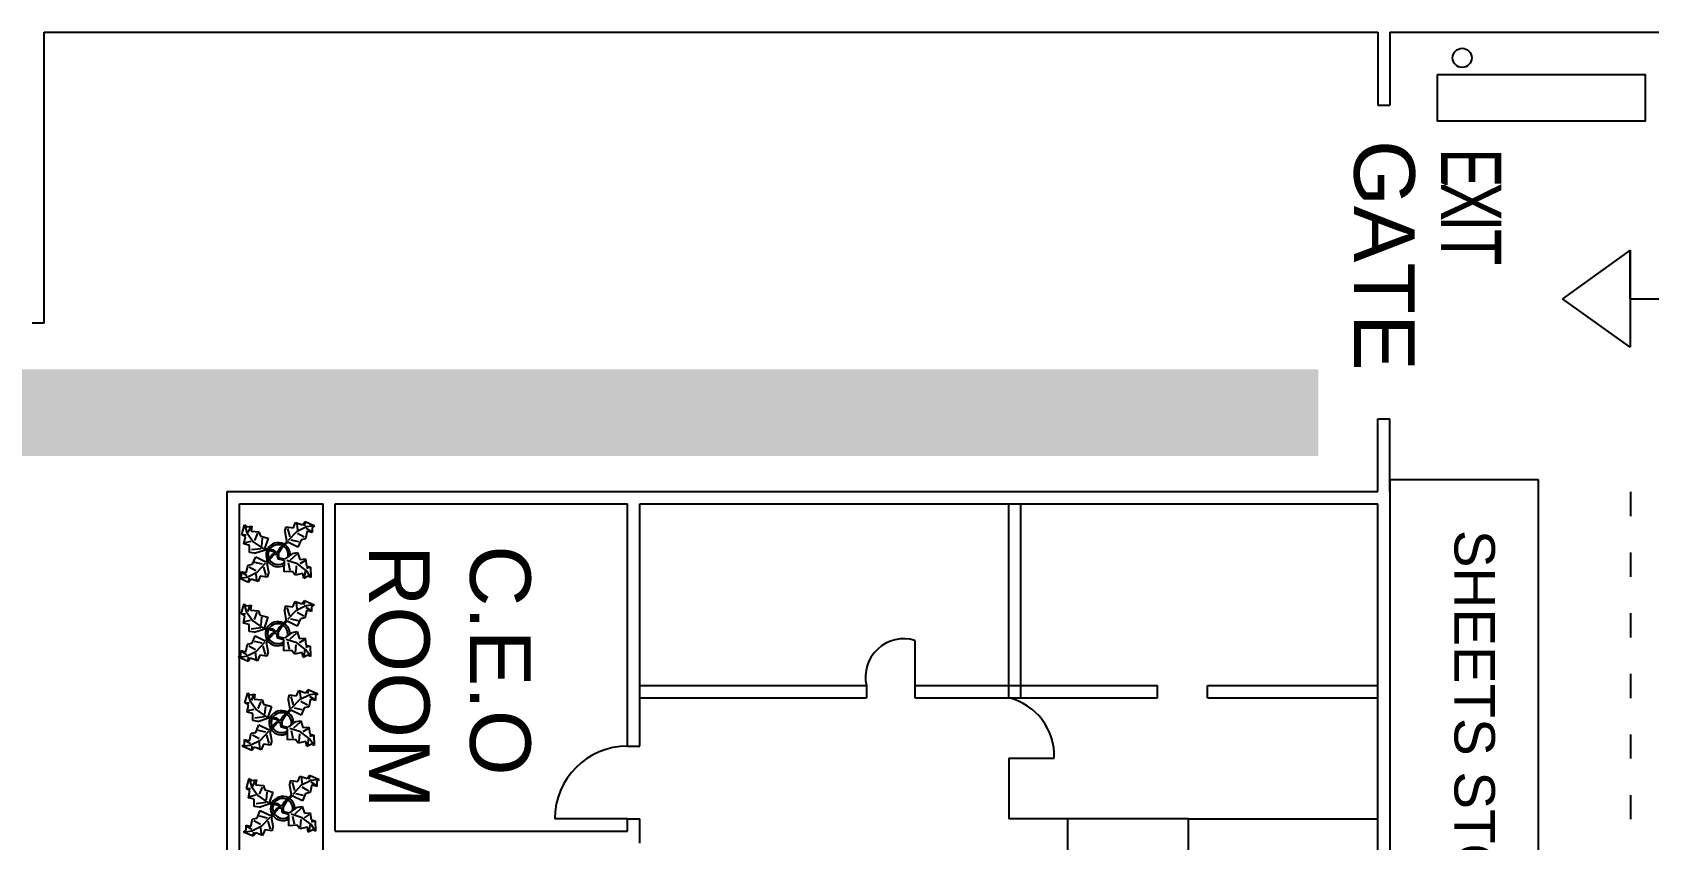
# Model space of a CAD drawing. Header units: inches. Extents: x 8624 to 20537, y 780 to 7738.
# Drawn here: x 9314 to 10114, y 6750 to 7150 of the extents above; entities that cross this region are included whole.
import ezdxf

# ---------------------------------------------------------------- set-up
doc = ezdxf.new("R2010")
doc.units = ezdxf.units.IN
doc.header["$MEASUREMENT"] = 0
doc.linetypes.add('ACAD_ISO03W100', pattern=[30, 12, -18])
doc.styles.get("Standard").update_dxf_attribs({"font": 'arial.ttf'})

msp = doc.modelspace()

# ---------------------------------------------------------------- hatches: boundary and pattern name
h = msp.add_hatch()
h.set_pattern_fill('GRAVEL', color=4, scale=10, angle=-90)
h.set_pattern_definition([(138.012788, (7853.9212, 5653.37416), (-90, 80), [1.34536, -133.19088]), (94.96974, (7852.9212, 5654.27416), (10, -120), [2.30868, -228.559248]), (42.510447, (7852.7212, 5656.57416), (-110, -100), [1.62788, -161.160326]), (177.27369, (7850.2212, 5660.47416), (200, -10), [2.10238, -208.13558]), (202.833654, (7848.1212, 5660.57416), (120, 50), [2.06155, -204.09373]), (267.27369, (7846.2212, 5659.77416), (10, 200), [2.10238, -208.13558]), (307.69424, (7846.1212, 5657.67416), (-100, 130), [2.78029, -275.248485]), (342.255328, (7847.8212, 5655.47416), (220, -70), [2.62488, -259.863215]), (31.429566, (7850.3212, 5654.67416), (130, 80), [2.1095, -208.84073]), (85.23636, (7852.1212, 5655.7742), (-10, -110), [2.40832, -118.007626]), (132.397438, (7852.3212, 5658.17416), (-110, 120), [3.11448, -308.33375]), (48.814075, (7850.1212, 5650.5742), (60, 70), [1.06301, -105.238448]), (81.469234, (7850.8212, 5651.37416), (-20, -130), [2.02237, -200.215114]), (135, (7851.121, 5653.374), (-10, 3e-15), [1.41421, -12.727926]), (113.19859, (7852.3212, 5654.0742), (20, -50), [0.76158, -75.39615]), (201.80141, (7852.0212, 5654.7742), (30, 10), [1.07703, -52.774618]), (300.96376, (7851.0212, 5654.3742), (20, -30), [1.74929, -56.56023]), (71.56505, (7851.9212, 5652.8742), (-10, -20), [1.26491, -30.357867]), (286.38954, (7852.0212, 5660.57416), (30, -100), [1.772, -175.42845]), (340.346176, (7852.5212, 5658.87416), (-110, 40), [1.48661, -147.174077]), (203.19859, (7853.9212, 5652.8742), (50, 20), [1.52315, -74.63458]), (253.61046, (7852.5212, 5652.27416), (30, 100), [1.772, -175.42845]), (249.443955, (7845.8212, 5660.5742), (20, 50), [1.7088, -83.731237]), (204.77514, (7845.2212, 5658.97416), (110, 50), [1.43178, -141.74643]), (336.80141, (7843.9212, 5652.7742), (50, -20), [1.52315, -74.63458]), (287.354025, (7845.3212, 5652.17416), (-40, 130), [1.67631, -165.954236]), (339.443955, (7843.9212, 5657.6742), (-50, 20), [0.8544, -84.585637]), (11.30993, (7843.9212, 5653.3742), (40, 10), [0.5099, -50.480295]), (75.96376, (7844.4212, 5653.4742), (-10, -30), [2.06155, -39.169506]), (96.009006, (7844.9212, 5655.47416), (10, -100), [1.9105, -189.13923]), (213.69007, (7850.1212, 5654.3742), (20, 10), [1.44222, -34.613293]), (263.157227, (7848.9212, 5653.57416), (-20, -170), [2.51794, -249.275626]), (330.945396, (7848.6212, 5651.0742), (-70, 40), [1.02956, -101.92674]), (360, (7849.521, 5650.574), (10, 10), [0.6, -9.4]), (30.256437, (7845.2212, 5655.67416), (-70, -40), [1.38924, -137.5352]), (318.012788, (7846.4212, 5656.37416), (90, -80), [2.69072, -131.84552]), (270, (7848.421, 5654.574), (10, -10), [2.6, -7.4]), (235.304846, (7848.4212, 5651.97416), (-70, -100), [1.58114, -156.532743]), (164.054604, (7847.5212, 5650.6742), (-40, 10), [1.45602, -71.34508]), (117.645975, (7846.1212, 5651.07416), (-100, 190), [2.37065, -234.694742]), (85.426079, (7845.0212, 5653.17416), (10, 130), [2.50799, -248.290734])])
h.paths.add_polyline_path([(9209.28, 6940.07), (9209.28, 6721.46), (9235.53, 6721.46), (9235.53, 6940.07), (9399.49, 6940.07), (9950.11, 6940.07), (9950.11, 6983.07), (9333.84, 6983.07), (9173.92, 6983.07), (9163.53, 6983.07), (9163.53, 7143.82), (9103.53, 7142.42), (9103.53, 6957.58), (9103.53, 6940.07), (9140.42, 6940.07)])

# ---------------------------------------------------------------- linework, layer by layer
for p, q in [((9319.53, 7149.82), (9979.5, 7149.82)), ((9319.53, 7005.82), (9319.53, 7149.82)), ((9979.5, 7149.82), (9979.5, 7113.82)), ((9985.5, 7149.82), (10567.53, 7149.82)), ((9985.5, 7149.82), (9985.5, 7113.82)), ((9979.5, 7113.82), (9985.5, 7113.82)), ((9979.53, 6922.46), (9979.53, 6958.46)), ((9979.53, 6958.46), (9985.53, 6958.46)), ((9985.53, 6922.46), (9985.53, 6958.46)), ((9985.53, 6928.46), (9985.53, 6418.46)), ((9410.12, 6742.46), (9410.12, 6922.46)), ((9410.12, 6922.46), (9457.53, 6922.46)), ((9457.53, 6922.46), (9979.53, 6922.46)), ((9416.12, 6742.46), (9416.12, 6916.46)), ((9416.12, 6916.46), (9457.53, 6916.46)), ((9457.53, 6742.46), (9457.53, 6916.46)), ((9463.53, 6916.46), (9608.24, 6916.46)), ((9463.53, 6754.46), (9463.53, 6916.46)), ((9608.24, 6796.46), (9608.24, 6916.46)), ((9614.24, 6916.46), (9755.36, 6916.46)), ((9755.36, 6916.46), (9979.53, 6916.46)), ((9979.53, 6418.46), (9979.53, 6916.46)), ((9726.44, 6826.46), (9726.44, 6820.46)), ((9870.56, 6820.46), (9870.56, 6826.46)), ((9895.34, 6820.46), (9895.34, 6826.46)), ((9608.24, 6796.46), (9614.24, 6796.46)), ((9608.24, 6754.46), (9608.24, 6760.46)), ((9608.24, 6760.46), (9614.24, 6760.46)), ((9614.24, 6748.46), (9614.24, 6760.46)), ((9463.53, 6754.46), (9608.24, 6754.46))]:
    msp.add_line(p, q)
at = {"color": 1}
for p, q in [((10104.42, 7041.96), (10070.92, 7017.96)), ((10104.42, 7017.96), (10104.42, 7041.96)), ((10104.42, 7041.96), (10104.42, 7017.96)), ((10104.42, 6993.96), (10070.92, 7017.96)), ((10104.42, 7017.96), (10193.92, 7017.96)), ((10104.42, 7017.96), (10104.42, 6993.96)), ((9750.44, 6848.81), (9750.44, 6826.46)), ((9796.89, 6790.46), (9819.41, 6790.46)), ((9608.24, 6760.46), (9572.24, 6760.46))]:
    msp.add_line(p, q, dxfattribs=at)
at = {"color": 0}
for p, q in [((9319.53, 7005.82), (9313.53, 7005.82)), ((9750.44, 6826.46), (9750.44, 6820.46))]:
    msp.add_line(p, q, dxfattribs=at)
at = {"color": 114}
for p, q in [((9985.53, 6928.46), (10058.92, 6928.46)), ((10058.92, 6928.46), (10058.92, 6523.93))]:
    msp.add_line(p, q, dxfattribs=at)
at = {"color": 2, "linetype": 'ACAD_ISO03W100'}
msp.add_line((10104.63, 6922.28), (10104.63, 6469.78), dxfattribs=at)
at = {"color": 4}
for p, q in [((9614.24, 6796.46), (9614.24, 6916.46)), ((9796.94, 6820.46), (9796.94, 6916.46)), ((9802.94, 6820.46), (9802.94, 6916.46)), ((9614.24, 6826.46), (9726.44, 6826.46)), ((9750.44, 6826.46), (9870.56, 6826.46)), ((9895.34, 6826.46), (9979.53, 6826.46)), ((9614.24, 6796.46), (9614.24, 6820.46)), ((9614.24, 6820.46), (9726.44, 6820.46)), ((9750.44, 6820.46), (9870.56, 6820.46)), ((9895.34, 6820.46), (9979.53, 6820.46)), ((9796.89, 6790.46), (9796.89, 6760.46)), ((9825.93, 6760.46), (9796.89, 6760.46)), ((9825.93, 6760.46), (9825.93, 6736.46)), ((9885.93, 6760.46), (9825.93, 6760.46)), ((9885.93, 6694.46), (9885.93, 6760.46)), ((9885.93, 6760.46), (9979.53, 6760.46))]:
    msp.add_line(p, q, dxfattribs=at)
at = {"color": 5}
msp.add_line((9796.89, 6820.46), (9796.89, 6916.46), dxfattribs=at)
at = {"color": 114, "linetype": 'Continuous'}
for p, q in [((9417.29, 6901.13), (9418.7, 6906.08)), ((9418.7, 6906.08), (9419.76, 6902.19)), ((9418.7, 6906.08), (9419.76, 6905.02)), ((9419.76, 6905.02), (9422.24, 6905.37)), ((9420.47, 6902.19), (9421.53, 6904.67)), ((9422.24, 6905.37), (9421.89, 6902.9)), ((9438.63, 6902.64), (9439.32, 6905.04)), ((9439.32, 6905.04), (9442.82, 6904.55)), ((9439.93, 6904.25), (9441.13, 6900.15)), ((9442.82, 6904.55), (9443.92, 6907.25)), ((9443.92, 6907.25), (9447.32, 6906.06)), ((9449.32, 6905.07), (9444.33, 6902.56)), ((9444.52, 6906.46), (9444.83, 6903.56)), ((9447.32, 6906.06), (9448.62, 6907.67)), ((9448.52, 6906.97), (9448.32, 6905.56)), ((9448.62, 6907.67), (9453.32, 6905.58)), ((9449.22, 6904.37), (9451.53, 6902.97)), ((9453.32, 6905.58), (9449.32, 6905.07)), ((9453.32, 6905.58), (9452.12, 6904.67)), ((9452.12, 6904.67), (9452.13, 6902.17)), ((9419.06, 6900.07), (9417.29, 6901.13)), ((9418, 6901.13), (9419.41, 6901.13)), ((9418.35, 6896.54), (9419.06, 6900.07)), ((9421.18, 6895.83), (9418.35, 6896.54)), ((9419.06, 6897.24), (9421.89, 6897.95)), ((9419.76, 6902.19), (9422.95, 6897.6)), ((9421.89, 6902.9), (9425.77, 6902.55)), ((9422.95, 6897.6), (9428.1, 6894.08)), ((9425.07, 6901.84), (9423.65, 6898.3)), ((9425.77, 6902.55), (9426.48, 6900.42)), ((9426.48, 6900.42), (9430.37, 6899.36)), ((9427.19, 6895.47), (9427.54, 6899.36)), ((9430.37, 6899.36), (9428.6, 6894.06)), ((9439.37, 6897.68), (9436.25, 6894.56)), ((9437.33, 6895.01), (9440.04, 6897.45)), ((9438.63, 6902.64), (9439.44, 6898.24)), ((9439.44, 6898.24), (9439.37, 6897.68)), ((9445.05, 6894.96), (9440.04, 6897.45)), ((9444.33, 6902.56), (9440.22, 6898.21)), ((9441.64, 6898.65), (9445.44, 6897.76)), ((9448.24, 6899.86), (9444.93, 6901.76)), ((9446.64, 6898.66), (9445.05, 6894.96)), ((9448.84, 6899.07), (9446.64, 6898.66)), ((9449.73, 6902.87), (9448.84, 6899.07)), ((9452.13, 6902.17), (9449.73, 6902.87)), ((9421.18, 6892.29), (9421.18, 6895.83)), ((9423.65, 6891.94), (9421.18, 6892.29)), ((9426.96, 6894.14), (9422.12, 6893.57)), ((9422.61, 6886.5), (9424.21, 6890.2)), ((9423.65, 6891.94), (9428.42, 6893.52)), ((9424.21, 6890.2), (9429.21, 6887.71)), ((9432.89, 6892.86), (9428.42, 6893.52)), ((9433.07, 6893.49), (9428.6, 6894.06)), ((9429.21, 6887.71), (9432.49, 6891.43)), ((9433.2, 6891.17), (9429.88, 6887.48)), ((9432.49, 6891.43), (9434.01, 6891.95)), ((9434.01, 6891.95), (9432.89, 6892.86)), ((9434.73, 6892.21), (9433.07, 6893.49)), ((9434.83, 6891.43), (9433.2, 6891.17)), ((9436.25, 6894.56), (9434.73, 6892.21)), ((9435.23, 6889.08), (9434.83, 6891.43)), ((9438.38, 6888.29), (9435.23, 6889.08)), ((9437.33, 6895.01), (9435.54, 6891.95)), ((9435.84, 6889.6), (9435.54, 6891.95)), ((9435.84, 6889.6), (9435.84, 6889.6)), ((9438.62, 6888.96), (9435.84, 6889.6)), ((9438.34, 6882.7), (9438.38, 6888.29)), ((9438.84, 6889.18), (9438.62, 6888.96)), ((9442.44, 6891.84), (9438.84, 6889.18)), ((9444.86, 6886.68), (9439.51, 6888.41)), ((9444.45, 6891.38), (9441.29, 6888.5)), ((9442.44, 6891.84), (9444.9, 6892.27)), ((9444.9, 6892.27), (9445.99, 6888.91)), ((9448.45, 6888.22), (9445.98, 6886.67)), ((9445.99, 6888.91), (9448.9, 6889.11)), ((9448.9, 6889.11), (9449.32, 6885.53)), ((9415.93, 6879.58), (9417.13, 6880.49)), ((9417.13, 6880.49), (9417.12, 6882.99)), ((9417.12, 6882.99), (9419.52, 6882.29)), ((9420.03, 6880.79), (9417.72, 6882.19)), ((9419.52, 6882.29), (9420.41, 6886.09)), ((9419.93, 6880.09), (9424.92, 6882.6)), ((9420.41, 6886.09), (9422.61, 6886.5)), ((9421.02, 6885.29), (9424.32, 6883.4)), ((9427.61, 6886.51), (9423.81, 6887.4)), ((9424.73, 6878.7), (9424.42, 6881.6)), ((9424.92, 6882.6), (9429.03, 6887)), ((9426.43, 6880.61), (9425.33, 6877.9)), ((9429.93, 6880.12), (9426.43, 6880.61)), ((9429.33, 6880.91), (9428.12, 6885.01)), ((9429.88, 6887.48), (9429.81, 6886.91)), ((9430.62, 6882.52), (9429.81, 6886.91)), ((9430.62, 6882.52), (9429.93, 6880.12)), ((9442.37, 6882.9), (9438.34, 6882.7)), ((9440.17, 6887.39), (9441.03, 6883.58)), ((9443.7, 6881.1), (9442.37, 6882.9)), ((9447.5, 6881.96), (9443.7, 6881.1)), ((9444.15, 6881.99), (9444.4, 6885.79)), ((9449.3, 6883.29), (9444.86, 6886.68)), ((9447.93, 6879.5), (9447.5, 6881.96)), ((9450.18, 6880.6), (9447.93, 6879.5)), ((9448.63, 6883.07), (9448.39, 6880.39)), ((9451.51, 6879.92), (9449.3, 6883.29)), ((9450.66, 6884.85), (9449.31, 6884.41)), ((9449.32, 6885.53), (9451.33, 6885.07)), ((9451.51, 6879.92), (9450.18, 6880.6)), ((9451.33, 6885.07), (9451.51, 6879.92)), ((9415.93, 6879.58), (9419.93, 6880.09)), ((9420.63, 6877.49), (9415.93, 6879.58)), ((9421.93, 6879.1), (9420.63, 6877.49)), ((9420.73, 6878.19), (9420.93, 6879.59)), ((9425.33, 6877.9), (9421.93, 6879.1)), ((9417.02, 6862.01), (9418.44, 6866.96)), ((9418.44, 6866.96), (9419.5, 6863.07)), ((9418.44, 6866.96), (9419.5, 6865.9)), ((9419.5, 6865.9), (9421.97, 6866.25)), ((9420.2, 6863.07), (9421.26, 6865.55)), ((9421.97, 6866.25), (9421.62, 6863.78)), ((9438.36, 6863.52), (9439.06, 6865.92)), ((9439.06, 6865.92), (9442.56, 6865.43)), ((9439.66, 6865.13), (9440.87, 6861.03)), ((9442.56, 6865.43), (9443.65, 6868.13)), ((9443.65, 6868.13), (9447.05, 6866.94)), ((9449.06, 6865.95), (9444.06, 6863.44)), ((9444.25, 6867.34), (9444.56, 6864.44)), ((9447.05, 6866.94), (9448.35, 6868.54)), ((9448.25, 6867.84), (9448.05, 6866.44)), ((9448.35, 6868.54), (9453.05, 6866.46)), ((9448.96, 6865.25), (9451.26, 6863.85)), ((9453.05, 6866.46), (9449.06, 6865.95)), ((9453.05, 6866.46), (9451.86, 6865.55)), ((9451.86, 6865.55), (9451.86, 6863.05)), ((9418.79, 6860.95), (9417.02, 6862.01)), ((9417.73, 6862.01), (9419.14, 6862.01)), ((9418.08, 6857.41), (9418.79, 6860.95)), ((9420.91, 6856.71), (9418.08, 6857.41)), ((9418.79, 6858.12), (9421.62, 6858.83)), ((9419.5, 6863.07), (9422.68, 6858.48)), ((9420.91, 6853.17), (9420.91, 6856.71)), ((9421.62, 6863.78), (9425.51, 6863.43)), ((9422.68, 6858.48), (9427.83, 6854.95)), ((9424.8, 6862.72), (9423.39, 6859.18)), ((9425.51, 6863.43), (9426.21, 6861.3)), ((9426.21, 6861.3), (9430.1, 6860.24)), ((9426.92, 6856.35), (9427.27, 6860.24)), ((9430.1, 6860.24), (9428.34, 6854.94)), ((9439.1, 6858.56), (9435.98, 6855.44)), ((9437.07, 6855.89), (9439.77, 6858.33)), ((9438.36, 6863.52), (9439.17, 6859.12)), ((9439.17, 6859.12), (9439.1, 6858.56)), ((9444.78, 6855.84), (9439.77, 6858.33)), ((9444.06, 6863.44), (9439.95, 6859.09)), ((9441.37, 6859.53), (9445.17, 6858.64)), ((9447.97, 6860.74), (9444.66, 6862.64)), ((9446.37, 6859.54), (9444.78, 6855.84)), ((9448.57, 6859.95), (9446.37, 6859.54)), ((9449.46, 6863.75), (9448.57, 6859.95)), ((9451.86, 6863.05), (9449.46, 6863.75)), ((9423.39, 6852.82), (9420.91, 6853.17)), ((9426.69, 6855.02), (9421.85, 6854.45)), ((9422.35, 6847.38), (9423.94, 6851.08)), ((9423.39, 6852.82), (9428.15, 6854.39)), ((9427.35, 6847.39), (9423.54, 6848.28)), ((9423.94, 6851.08), (9428.94, 6848.59)), ((9432.63, 6853.74), (9428.15, 6854.39)), ((9432.8, 6854.37), (9428.34, 6854.94)), ((9428.94, 6848.59), (9432.22, 6852.31)), ((9429.61, 6848.36), (9429.54, 6847.79)), ((9432.93, 6852.05), (9429.61, 6848.36)), ((9432.22, 6852.31), (9433.75, 6852.83)), ((9433.75, 6852.83), (9432.63, 6853.74)), ((9434.46, 6853.09), (9432.8, 6854.37)), ((9434.56, 6852.31), (9432.93, 6852.05)), ((9435.98, 6855.44), (9434.46, 6853.09)), ((9434.97, 6849.96), (9434.56, 6852.31)), ((9438.12, 6849.17), (9434.97, 6849.96)), ((9437.07, 6855.89), (9435.27, 6852.83)), ((9435.58, 6850.48), (9435.27, 6852.83)), ((9435.58, 6850.48), (9435.58, 6850.48)), ((9438.35, 6849.84), (9435.58, 6850.48)), ((9438.07, 6843.58), (9438.12, 6849.17)), ((9438.57, 6850.06), (9438.35, 6849.84)), ((9442.17, 6852.72), (9438.57, 6850.06)), ((9444.59, 6847.56), (9439.24, 6849.29)), ((9439.9, 6848.27), (9440.76, 6844.46)), ((9444.18, 6852.26), (9441.03, 6849.37)), ((9442.17, 6852.72), (9444.63, 6853.15)), ((9444.63, 6853.15), (9445.72, 6849.79)), ((9448.18, 6849.1), (9445.71, 6847.55)), ((9445.72, 6849.79), (9448.63, 6849.99)), ((9448.63, 6849.99), (9449.05, 6846.41)), ((9415.66, 6840.46), (9416.86, 6841.37)), ((9415.66, 6840.46), (9419.66, 6840.97)), ((9420.37, 6838.37), (9415.66, 6840.46)), ((9416.86, 6841.37), (9416.85, 6843.87)), ((9416.85, 6843.87), (9419.26, 6843.17)), ((9419.76, 6841.67), (9417.46, 6843.07)), ((9419.26, 6843.17), (9420.15, 6846.97)), ((9419.66, 6840.97), (9424.65, 6843.48)), ((9420.15, 6846.97), (9422.35, 6847.38)), ((9420.46, 6839.07), (9420.66, 6840.47)), ((9420.75, 6846.17), (9424.05, 6844.28)), ((9424.46, 6839.58), (9424.16, 6842.48)), ((9424.65, 6843.48), (9428.76, 6847.87)), ((9426.16, 6841.49), (9425.07, 6838.78)), ((9429.66, 6840.99), (9426.16, 6841.49)), ((9429.06, 6841.79), (9427.85, 6845.89)), ((9430.35, 6843.4), (9429.54, 6847.79)), ((9430.35, 6843.4), (9429.66, 6840.99)), ((9442.1, 6843.78), (9438.07, 6843.58)), ((9443.43, 6841.98), (9442.1, 6843.78)), ((9447.24, 6842.84), (9443.43, 6841.98)), ((9443.88, 6842.87), (9444.14, 6846.67)), ((9449.04, 6844.17), (9444.59, 6847.56)), ((9447.67, 6840.38), (9447.24, 6842.84)), ((9449.91, 6841.48), (9447.67, 6840.38)), ((9448.36, 6843.95), (9448.12, 6841.27)), ((9450.39, 6845.73), (9449.04, 6845.29)), ((9451.25, 6840.8), (9449.04, 6844.17)), ((9449.05, 6846.41), (9451.06, 6845.94)), ((9451.25, 6840.8), (9449.91, 6841.48)), ((9451.06, 6845.94), (9451.25, 6840.8)), ((9421.66, 6839.98), (9420.37, 6838.37)), ((9425.07, 6838.78), (9421.66, 6839.98)), ((9448.89, 6822.87), (9450.19, 6824.47)), ((9450.19, 6824.47), (9454.89, 6822.38)), ((9418.86, 6817.94), (9420.27, 6822.89)), ((9420.63, 6816.88), (9418.86, 6817.94)), ((9419.56, 6817.94), (9420.98, 6817.94)), ((9419.92, 6813.34), (9420.63, 6816.88)), ((9420.27, 6822.89), (9421.33, 6819)), ((9420.27, 6822.89), (9421.33, 6821.83)), ((9421.33, 6821.83), (9423.81, 6822.18)), ((9421.33, 6819), (9424.51, 6814.4)), ((9422.04, 6819), (9423.1, 6821.47)), ((9423.81, 6822.18), (9423.45, 6819.7)), ((9423.45, 6819.7), (9427.34, 6819.35)), ((9426.64, 6818.64), (9425.22, 6815.11)), ((9427.34, 6819.35), (9428.05, 6817.23)), ((9428.05, 6817.23), (9431.94, 6816.17)), ((9428.76, 6812.28), (9429.11, 6816.17)), ((9431.94, 6816.17), (9430.17, 6810.87)), ((9440.2, 6819.45), (9440.89, 6821.85)), ((9440.2, 6819.45), (9441.01, 6815.05)), ((9440.89, 6821.85), (9444.39, 6821.36)), ((9441.49, 6821.05), (9442.7, 6816.95)), ((9445.9, 6819.36), (9441.79, 6815.02)), ((9444.39, 6821.36), (9445.49, 6824.06)), ((9445.49, 6824.06), (9448.89, 6822.87)), ((9450.89, 6821.87), (9445.9, 6819.36)), ((9446.09, 6823.26), (9446.39, 6820.36)), ((9449.8, 6816.67), (9446.5, 6818.56)), ((9450.09, 6823.77), (9449.89, 6822.37)), ((9451.3, 6819.67), (9450.4, 6815.87)), ((9450.79, 6821.17), (9453.1, 6819.78)), ((9454.89, 6822.38), (9450.89, 6821.87)), ((9453.7, 6818.98), (9451.3, 6819.67)), ((9454.89, 6822.38), (9453.69, 6821.48)), ((9453.69, 6821.48), (9453.7, 6818.98)), ((9422.75, 6812.63), (9419.92, 6813.34)), ((9420.63, 6814.05), (9423.45, 6814.75)), ((9422.75, 6809.1), (9422.75, 6812.63)), ((9425.22, 6808.74), (9422.75, 6809.1)), ((9428.53, 6810.95), (9423.68, 6810.37)), ((9424.51, 6814.4), (9429.66, 6810.88)), ((9425.22, 6808.74), (9429.99, 6810.32)), ((9434.46, 6809.67), (9429.99, 6810.32)), ((9434.64, 6810.29), (9430.17, 6810.87)), ((9430.78, 6804.52), (9434.06, 6808.23)), ((9434.06, 6808.23), (9435.58, 6808.76)), ((9435.58, 6808.76), (9434.46, 6809.67)), ((9436.29, 6809.02), (9434.64, 6810.29)), ((9436.4, 6808.23), (9434.77, 6807.97)), ((9437.82, 6811.36), (9436.29, 6809.02)), ((9436.8, 6805.89), (9436.4, 6808.23)), ((9438.9, 6811.82), (9437.11, 6808.76)), ((9437.41, 6806.41), (9437.11, 6808.76)), ((9440.94, 6814.48), (9437.82, 6811.36)), ((9438.9, 6811.82), (9441.61, 6814.25)), ((9444, 6808.65), (9440.41, 6805.99)), ((9441.01, 6815.05), (9440.94, 6814.48)), ((9446.61, 6811.76), (9441.61, 6814.25)), ((9446.01, 6808.18), (9442.86, 6805.3)), ((9443.21, 6815.45), (9447.01, 6814.56)), ((9444, 6808.65), (9446.47, 6809.07)), ((9446.47, 6809.07), (9447.56, 6805.71)), ((9448.21, 6815.47), (9446.61, 6811.76)), ((9450.4, 6815.87), (9448.21, 6815.47)), ((9421.09, 6799.1), (9421.98, 6802.9)), ((9421.98, 6802.9), (9424.18, 6803.3)), ((9422.58, 6802.1), (9425.89, 6800.21)), ((9424.18, 6803.3), (9425.77, 6807.01)), ((9429.18, 6803.31), (9425.38, 6804.21)), ((9425.77, 6807.01), (9430.78, 6804.52)), ((9426.49, 6799.41), (9430.6, 6803.8)), ((9430.89, 6797.72), (9429.68, 6801.82)), ((9431.45, 6804.29), (9431.38, 6803.72)), ((9432.19, 6799.32), (9431.38, 6803.72)), ((9434.77, 6807.97), (9431.45, 6804.29)), ((9439.95, 6805.1), (9436.8, 6805.89)), ((9437.41, 6806.41), (9437.41, 6806.41)), ((9440.18, 6805.77), (9437.41, 6806.41)), ((9439.91, 6799.51), (9439.95, 6805.1)), ((9440.41, 6805.99), (9440.18, 6805.77)), ((9446.43, 6803.48), (9441.07, 6805.21)), ((9441.73, 6804.19), (9442.6, 6800.38)), ((9445.72, 6798.79), (9445.97, 6802.59)), ((9450.87, 6800.1), (9446.43, 6803.48)), ((9450.01, 6805.02), (9447.54, 6803.48)), ((9447.56, 6805.71), (9450.47, 6805.91)), ((9450.47, 6805.91), (9450.89, 6802.33)), ((9452.23, 6801.65), (9450.88, 6801.21)), ((9450.89, 6802.33), (9452.9, 6801.87)), ((9452.9, 6801.87), (9453.08, 6796.73)), ((9417.5, 6796.39), (9418.7, 6797.29)), ((9417.5, 6796.39), (9421.5, 6796.9)), ((9422.2, 6794.3), (9417.5, 6796.39)), ((9418.7, 6797.29), (9418.69, 6799.79)), ((9418.69, 6799.79), (9421.09, 6799.1)), ((9421.59, 6797.6), (9419.29, 6798.99)), ((9421.5, 6796.9), (9426.49, 6799.41)), ((9423.5, 6795.9), (9422.2, 6794.3)), ((9422.3, 6795), (9422.5, 6796.4)), ((9426.9, 6794.71), (9423.5, 6795.9)), ((9426.3, 6795.51), (9425.99, 6798.41)), ((9427.99, 6797.41), (9426.9, 6794.71)), ((9431.5, 6796.92), (9427.99, 6797.41)), ((9432.19, 6799.32), (9431.5, 6796.92)), ((9443.94, 6799.7), (9439.91, 6799.51)), ((9445.26, 6797.9), (9443.94, 6799.7)), ((9449.07, 6798.77), (9445.26, 6797.9)), ((9449.5, 6796.31), (9449.07, 6798.77)), ((9451.75, 6797.41), (9449.5, 6796.31)), ((9450.2, 6799.88), (9449.96, 6797.2)), ((9453.08, 6796.73), (9450.87, 6800.1)), ((9453.08, 6796.73), (9451.75, 6797.41)), ((9419.55, 6775.51), (9420.96, 6780.46)), ((9420.96, 6780.46), (9422.02, 6776.57)), ((9420.96, 6780.46), (9422.02, 6779.4)), ((9422.02, 6779.4), (9424.5, 6779.75)), ((9422.02, 6776.57), (9425.2, 6771.98)), ((9422.73, 6776.57), (9423.79, 6779.05)), ((9424.5, 6779.75), (9424.14, 6777.28)), ((9424.14, 6777.28), (9428.03, 6776.93)), ((9427.33, 6776.22), (9425.91, 6772.68)), ((9428.03, 6776.93), (9428.74, 6774.8)), ((9440.89, 6777.02), (9441.58, 6779.42)), ((9440.89, 6777.02), (9441.7, 6772.62)), ((9441.58, 6779.42), (9445.08, 6778.93)), ((9442.18, 6778.62), (9443.39, 6774.53)), ((9446.59, 6776.93), (9442.48, 6772.59)), ((9445.08, 6778.93), (9446.18, 6781.63)), ((9446.18, 6781.63), (9449.58, 6780.44)), ((9451.58, 6779.45), (9446.59, 6776.93)), ((9446.78, 6780.84), (9447.08, 6777.94)), ((9450.49, 6774.24), (9447.19, 6776.14)), ((9449.58, 6780.44), (9450.87, 6782.04)), ((9450.78, 6781.34), (9450.58, 6779.94)), ((9450.87, 6782.04), (9455.58, 6779.96)), ((9451.99, 6777.25), (9451.09, 6773.45)), ((9451.48, 6778.75), (9453.79, 6777.35)), ((9455.58, 6779.96), (9451.58, 6779.45)), ((9454.39, 6776.55), (9451.99, 6777.25)), ((9455.58, 6779.96), (9454.38, 6779.05)), ((9454.38, 6779.05), (9454.39, 6776.55)), ((9421.32, 6774.45), (9419.55, 6775.51)), ((9420.25, 6775.51), (9421.67, 6775.51)), ((9420.61, 6770.91), (9421.32, 6774.45)), ((9423.44, 6770.21), (9420.61, 6770.91)), ((9421.32, 6771.62), (9424.14, 6772.33)), ((9423.44, 6766.67), (9423.44, 6770.21)), ((9429.22, 6768.52), (9424.37, 6767.95)), ((9425.2, 6771.98), (9430.35, 6768.45)), ((9428.74, 6774.8), (9432.63, 6773.74)), ((9429.45, 6769.85), (9429.8, 6773.74)), ((9432.63, 6773.74), (9430.86, 6768.44)), ((9435.33, 6767.87), (9430.86, 6768.44)), ((9438.51, 6768.94), (9436.98, 6766.59)), ((9439.59, 6769.39), (9437.8, 6766.33)), ((9441.63, 6772.06), (9438.51, 6768.94)), ((9439.59, 6769.39), (9442.3, 6771.83)), ((9441.7, 6772.62), (9441.63, 6772.06)), ((9447.3, 6769.34), (9442.3, 6771.83)), ((9443.9, 6773.03), (9447.7, 6772.14)), ((9448.9, 6773.04), (9447.3, 6769.34)), ((9451.09, 6773.45), (9448.9, 6773.04)), ((9421.78, 6756.67), (9422.67, 6760.47)), ((9422.67, 6760.47), (9424.87, 6760.88)), ((9425.91, 6766.32), (9423.44, 6766.67)), ((9424.87, 6760.88), (9426.46, 6764.58)), ((9425.91, 6766.32), (9430.68, 6767.89)), ((9429.87, 6760.89), (9426.07, 6761.78)), ((9426.46, 6764.58), (9431.47, 6762.09)), ((9427.18, 6756.98), (9431.29, 6761.37)), ((9435.15, 6767.24), (9430.68, 6767.89)), ((9431.47, 6762.09), (9434.75, 6765.81)), ((9432.14, 6761.86), (9432.07, 6761.29)), ((9432.88, 6756.9), (9432.07, 6761.29)), ((9435.46, 6765.55), (9432.14, 6761.86)), ((9434.75, 6765.81), (9436.27, 6766.33)), ((9436.27, 6766.33), (9435.15, 6767.24)), ((9436.98, 6766.59), (9435.33, 6767.87)), ((9437.09, 6765.81), (9435.46, 6765.55)), ((9437.49, 6763.46), (9437.09, 6765.81)), ((9440.64, 6762.67), (9437.49, 6763.46)), ((9438.1, 6763.98), (9437.8, 6766.33)), ((9438.1, 6763.98), (9438.1, 6763.98)), ((9440.87, 6763.34), (9438.1, 6763.98)), ((9440.6, 6757.08), (9440.64, 6762.67)), ((9441.1, 6763.56), (9440.87, 6763.34)), ((9444.69, 6766.22), (9441.1, 6763.56)), ((9447.12, 6761.06), (9441.76, 6762.79)), ((9442.42, 6761.77), (9443.29, 6757.96)), ((9446.7, 6765.76), (9443.55, 6762.87)), ((9444.69, 6766.22), (9447.16, 6766.65)), ((9446.41, 6756.37), (9446.66, 6760.17)), ((9451.56, 6757.67), (9447.12, 6761.06)), ((9447.16, 6766.65), (9448.25, 6763.29)), ((9450.7, 6762.6), (9448.23, 6761.05)), ((9448.25, 6763.29), (9451.16, 6763.49)), ((9451.16, 6763.49), (9451.58, 6759.91)), ((9418.19, 6753.96), (9419.38, 6754.87)), ((9418.19, 6753.96), (9422.19, 6754.47)), ((9422.89, 6751.87), (9418.19, 6753.96)), ((9419.38, 6754.87), (9419.38, 6757.37)), ((9419.38, 6757.37), (9421.78, 6756.67)), ((9422.28, 6755.17), (9419.98, 6756.57)), ((9422.19, 6754.47), (9427.18, 6756.98)), ((9424.19, 6753.48), (9422.89, 6751.87)), ((9422.99, 6752.57), (9423.19, 6753.97)), ((9423.27, 6759.67), (9426.58, 6757.78)), ((9427.59, 6752.28), (9424.19, 6753.48)), ((9426.99, 6753.08), (9426.68, 6755.98)), ((9428.68, 6754.99), (9427.59, 6752.28)), ((9432.19, 6754.49), (9428.68, 6754.99)), ((9431.58, 6755.29), (9430.37, 6759.39)), ((9432.88, 6756.9), (9432.19, 6754.49)), ((9444.63, 6757.28), (9440.6, 6757.08)), ((9445.95, 6755.48), (9444.63, 6757.28)), ((9449.76, 6756.34), (9445.95, 6755.48)), ((9450.19, 6753.88), (9449.76, 6756.34)), ((9452.44, 6754.98), (9450.19, 6753.88)), ((9450.89, 6757.45), (9450.65, 6754.77)), ((9453.77, 6754.3), (9451.56, 6757.67)), ((9452.92, 6759.23), (9451.57, 6758.79)), ((9451.58, 6759.91), (9453.59, 6759.44)), ((9453.77, 6754.3), (9452.44, 6754.98)), ((9453.59, 6759.44), (9453.77, 6754.3))]:
    msp.add_line(p, q, dxfattribs=at)
at = {"color": 5}
msp.add_lwpolyline([(10008.9, 7128.83), (10008.9, 7106.05), (10112.07, 7106.05), (10112.07, 7128.83)], close=True, dxfattribs=at)
at = {"color": 0}
msp.add_circle((10021.32, 7137.17), 4.74, dxfattribs=at)
at = {"color": 114, "linetype": 'Continuous'}
for centre, radius, start, end in [((9435.34, 6891.02), 6.15, 62.5812, 151.2714), ((9435.42, 6890.91), 5.29, 67.3711, 147.472), ((9435.28, 6891.23), 6, 358.6147, 55.1169), ((9435.41, 6891.26), 6.13, 161.2017, 206.09184), ((9435.58, 6891.23), 5.28, 158.4094, 200.03007), ((9435.37, 6891.61), 5.25, 213.82192, 304.9414), ((9435.28, 6891.23), 5, 348.1647, 58.6725), ((9435.31, 6891.4), 6.13, 214.37569, 300.1028), ((9435.07, 6851.89), 6.15, 62.5812, 151.2714), ((9435.16, 6851.79), 5.29, 67.3711, 147.472), ((9435.02, 6852.11), 5, 348.1647, 58.6725), ((9435.02, 6852.11), 6, 358.6147, 55.1169), ((9435.14, 6852.14), 6.13, 161.2017, 206.09184), ((9435.05, 6852.28), 6.13, 214.37569, 300.1028), ((9435.31, 6852.11), 5.28, 158.4094, 200.03007), ((9435.11, 6852.48), 5.25, 213.82192, 304.9414), ((9436.98, 6808.07), 6.13, 161.2017, 206.09184), ((9436.91, 6807.82), 6.15, 62.5812, 151.2714), ((9437.15, 6808.03), 5.28, 158.4094, 200.03007), ((9436.99, 6807.71), 5.29, 67.3711, 147.472), ((9436.85, 6808.04), 5, 348.1647, 58.6725), ((9436.85, 6808.04), 6, 358.6147, 55.1169), ((9436.88, 6808.2), 6.13, 214.37569, 300.1028), ((9436.94, 6808.41), 5.25, 213.82192, 304.9414), ((9437.6, 6765.39), 6.15, 62.5812, 151.2714), ((9437.68, 6765.29), 5.29, 67.3711, 147.472), ((9437.54, 6765.61), 5, 348.1647, 58.6725), ((9437.54, 6765.61), 6, 358.6147, 55.1169), ((9437.67, 6765.64), 6.13, 161.2017, 206.09184), ((9437.57, 6765.78), 6.13, 214.37569, 300.1028), ((9437.84, 6765.61), 5.28, 158.4094, 200.03007), ((9437.63, 6765.98), 5.25, 213.82192, 304.9414)]:
    msp.add_arc(centre, radius, start, end, dxfattribs=at)
at = {"color": 1}
for centre, radius, start, end in [((9744.98, 6830.61), 19, 73.29997, 192.61993), ((9789.72, 6791.62), 29.72, 357.76498, 76.04162), ((9608.24, 6760.46), 36, 90, 180)]:
    msp.add_arc(centre, radius, start, end, dxfattribs=at)

# ---------------------------------------------------------------- texts
at = {"color": 6, "attachment_point": 1, "rotation": 270}
for s, width, insert, char_height in [('GATE', 117.9326, (9997.86, 7096.5), 30), ('{\\W0.7;\\T0.75;\\C1;EXIT}', 117.9326, (10040.76, 7092.57), 30), ('   SHEETS STORAGE RACKS', 516.2626, (10037.52, 6926.8), 20), ('C.E.O\\PROOM', 117.9326, (9560.27, 6895.94), 30)]:
    msp.add_mtext_dynamic_manual_height_columns(s, width=width, gutter_width=1, heights=[0], dxfattribs=dict(at, insert=insert, char_height=char_height))

doc.saveas('drawing.dxf')
